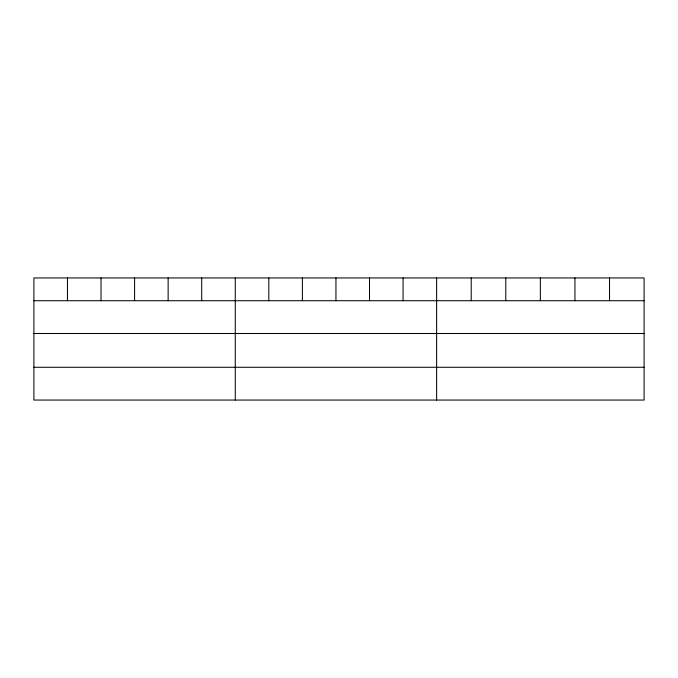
<?xml version="1.0" encoding="UTF-8"?>
<svg xmlns="http://www.w3.org/2000/svg" width="678" height="678" viewBox="0 0 678 678"><rect width="100%" height="100%" fill="white"/><g stroke="black" fill="none" stroke-linecap="round" stroke-linejoin="round"><path stroke-width="1.02" d="M644.1 333.5L644.1 277.946L33.9 277.946L33.9 400.054L644.1 400.054L644.1 333.5L33.9 333.5M33.9 300.718L644.1 300.718M33.9 367.273L644.1 367.273M609.522 277.946L609.522 300.718M574.944 277.946L574.944 300.718M540.366 277.946L540.366 300.718M505.788 277.946L505.788 300.718M471.21 277.946L471.21 300.718M436.632 277.946L436.632 400.054M403.071 277.946L403.071 300.718M369.51 277.946L369.51 300.718M335.949 277.946L335.949 300.718M302.388 277.946L302.388 300.718M268.827 277.946L268.827 300.718M235.266 277.946L235.266 400.054M201.705 277.946L201.705 300.718M168.144 277.946L168.144 300.718M134.583 277.946L134.583 300.718M101.022 277.946L101.022 300.718M67.461 277.946L67.461 300.718"/></g></svg>
